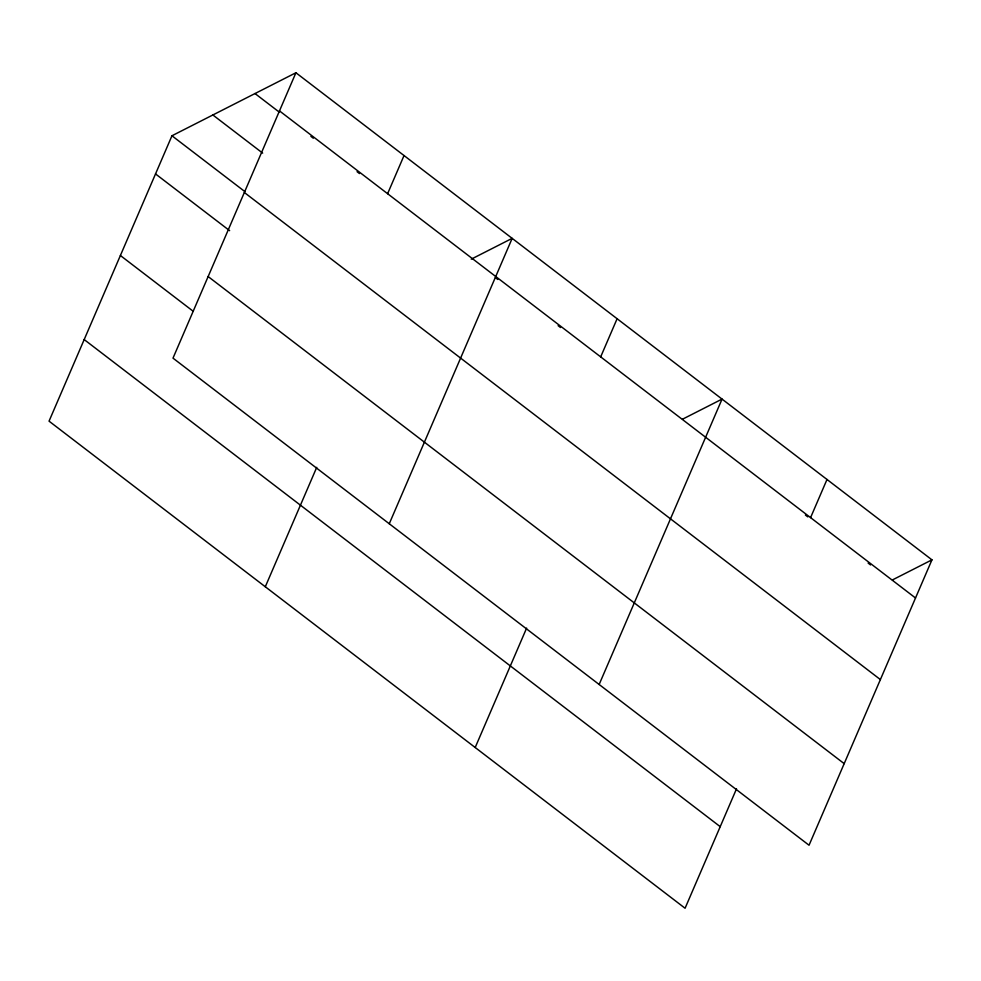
<?xml version="1.0" encoding="UTF-8"?>
<svg xmlns="http://www.w3.org/2000/svg" width="981" height="981" viewBox="0 0 981 981"><rect width="100%" height="100%" fill="white"/><g stroke="black" fill="none" stroke-linecap="round" stroke-linejoin="round"><path stroke-width="1.47" d="M295.919 72.753L172.999 358.139L809.043 845.23L931.95 559.844L295.919 72.753L171.957 135.77L49.05 421.156L685.081 908.247L736.51 788.834M387.605 193.711L404.037 155.55M265.299 586.773L316.728 467.348M389.261 523.756L512.168 238.358L471.26 259.156M600.679 356.876L617.11 318.727M475.196 747.51L526.625 628.098M599.146 684.493L722.053 399.095L682.518 419.206M810.576 517.625L827.008 479.464M892.403 579.943L931.95 559.844M279.487 110.902L915.518 597.993M255.011 93.551L279.303 112.153M310.891 136.347L313.319 138.211M357.059 171.7L359.487 173.563M495.38 277.635L497.796 279.475M558.115 325.667L560.531 327.519M805.401 515.05L807.817 516.889M868.124 563.082L870.539 564.933M212.865 114.973L262.675 153.122M171.957 135.77L244.858 191.589M244.343 192.484L880.386 679.575M155.525 173.919L229.64 230.67M208.144 276.556L844.175 763.635M120.393 255.514L193.282 311.333M84.182 339.573L720.226 826.664"/></g></svg>
